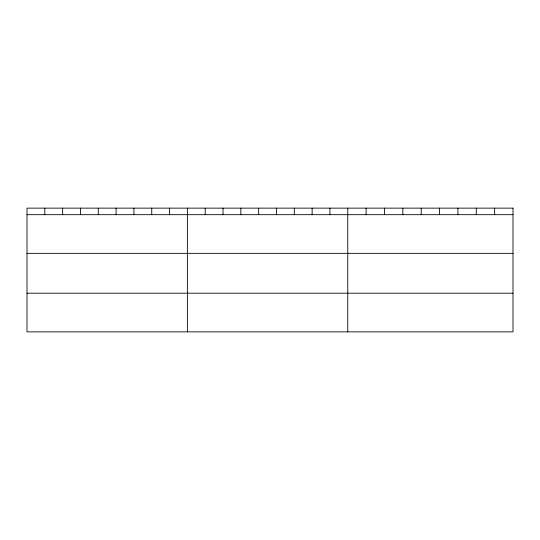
<?xml version="1.0" encoding="UTF-8"?>
<svg xmlns="http://www.w3.org/2000/svg" width="540" height="540" viewBox="0 0 540 540"><rect width="100%" height="100%" fill="white"/><g stroke="black" fill="none" stroke-linecap="round" stroke-linejoin="round"><path stroke-width="0.81" d="M27 214.677L513 214.677M27 253.348L513 253.348M27 293.193L513 293.193M494.64 208.136L494.64 214.677M476.28 208.136L476.28 214.677M457.92 208.136L457.92 214.677M439.56 208.136L439.56 214.677M421.2 208.136L421.2 214.677M402.84 208.136L402.84 214.677M384.48 208.136L384.48 214.677M366.12 208.136L366.12 214.677M347.76 208.136L347.76 331.864M329.94 208.136L329.94 214.677M312.12 208.136L312.12 214.677M294.3 208.136L294.3 214.677M276.48 208.136L276.48 214.677M258.66 208.136L258.66 214.677M240.84 208.136L240.84 214.677M223.02 208.136L223.02 214.677M205.2 208.136L205.2 214.677M187.38 208.136L187.38 331.864M169.56 208.136L169.56 214.677M151.74 208.136L151.74 214.677M133.92 208.136L133.92 214.677M116.1 208.136L116.1 214.677M98.28 208.136L98.28 214.677M80.46 208.136L80.46 214.677M62.64 208.136L62.64 214.677M44.82 208.136L44.82 214.677M513 208.136L27 208.136L27 331.864L513 331.864L513 208.136"/></g></svg>
